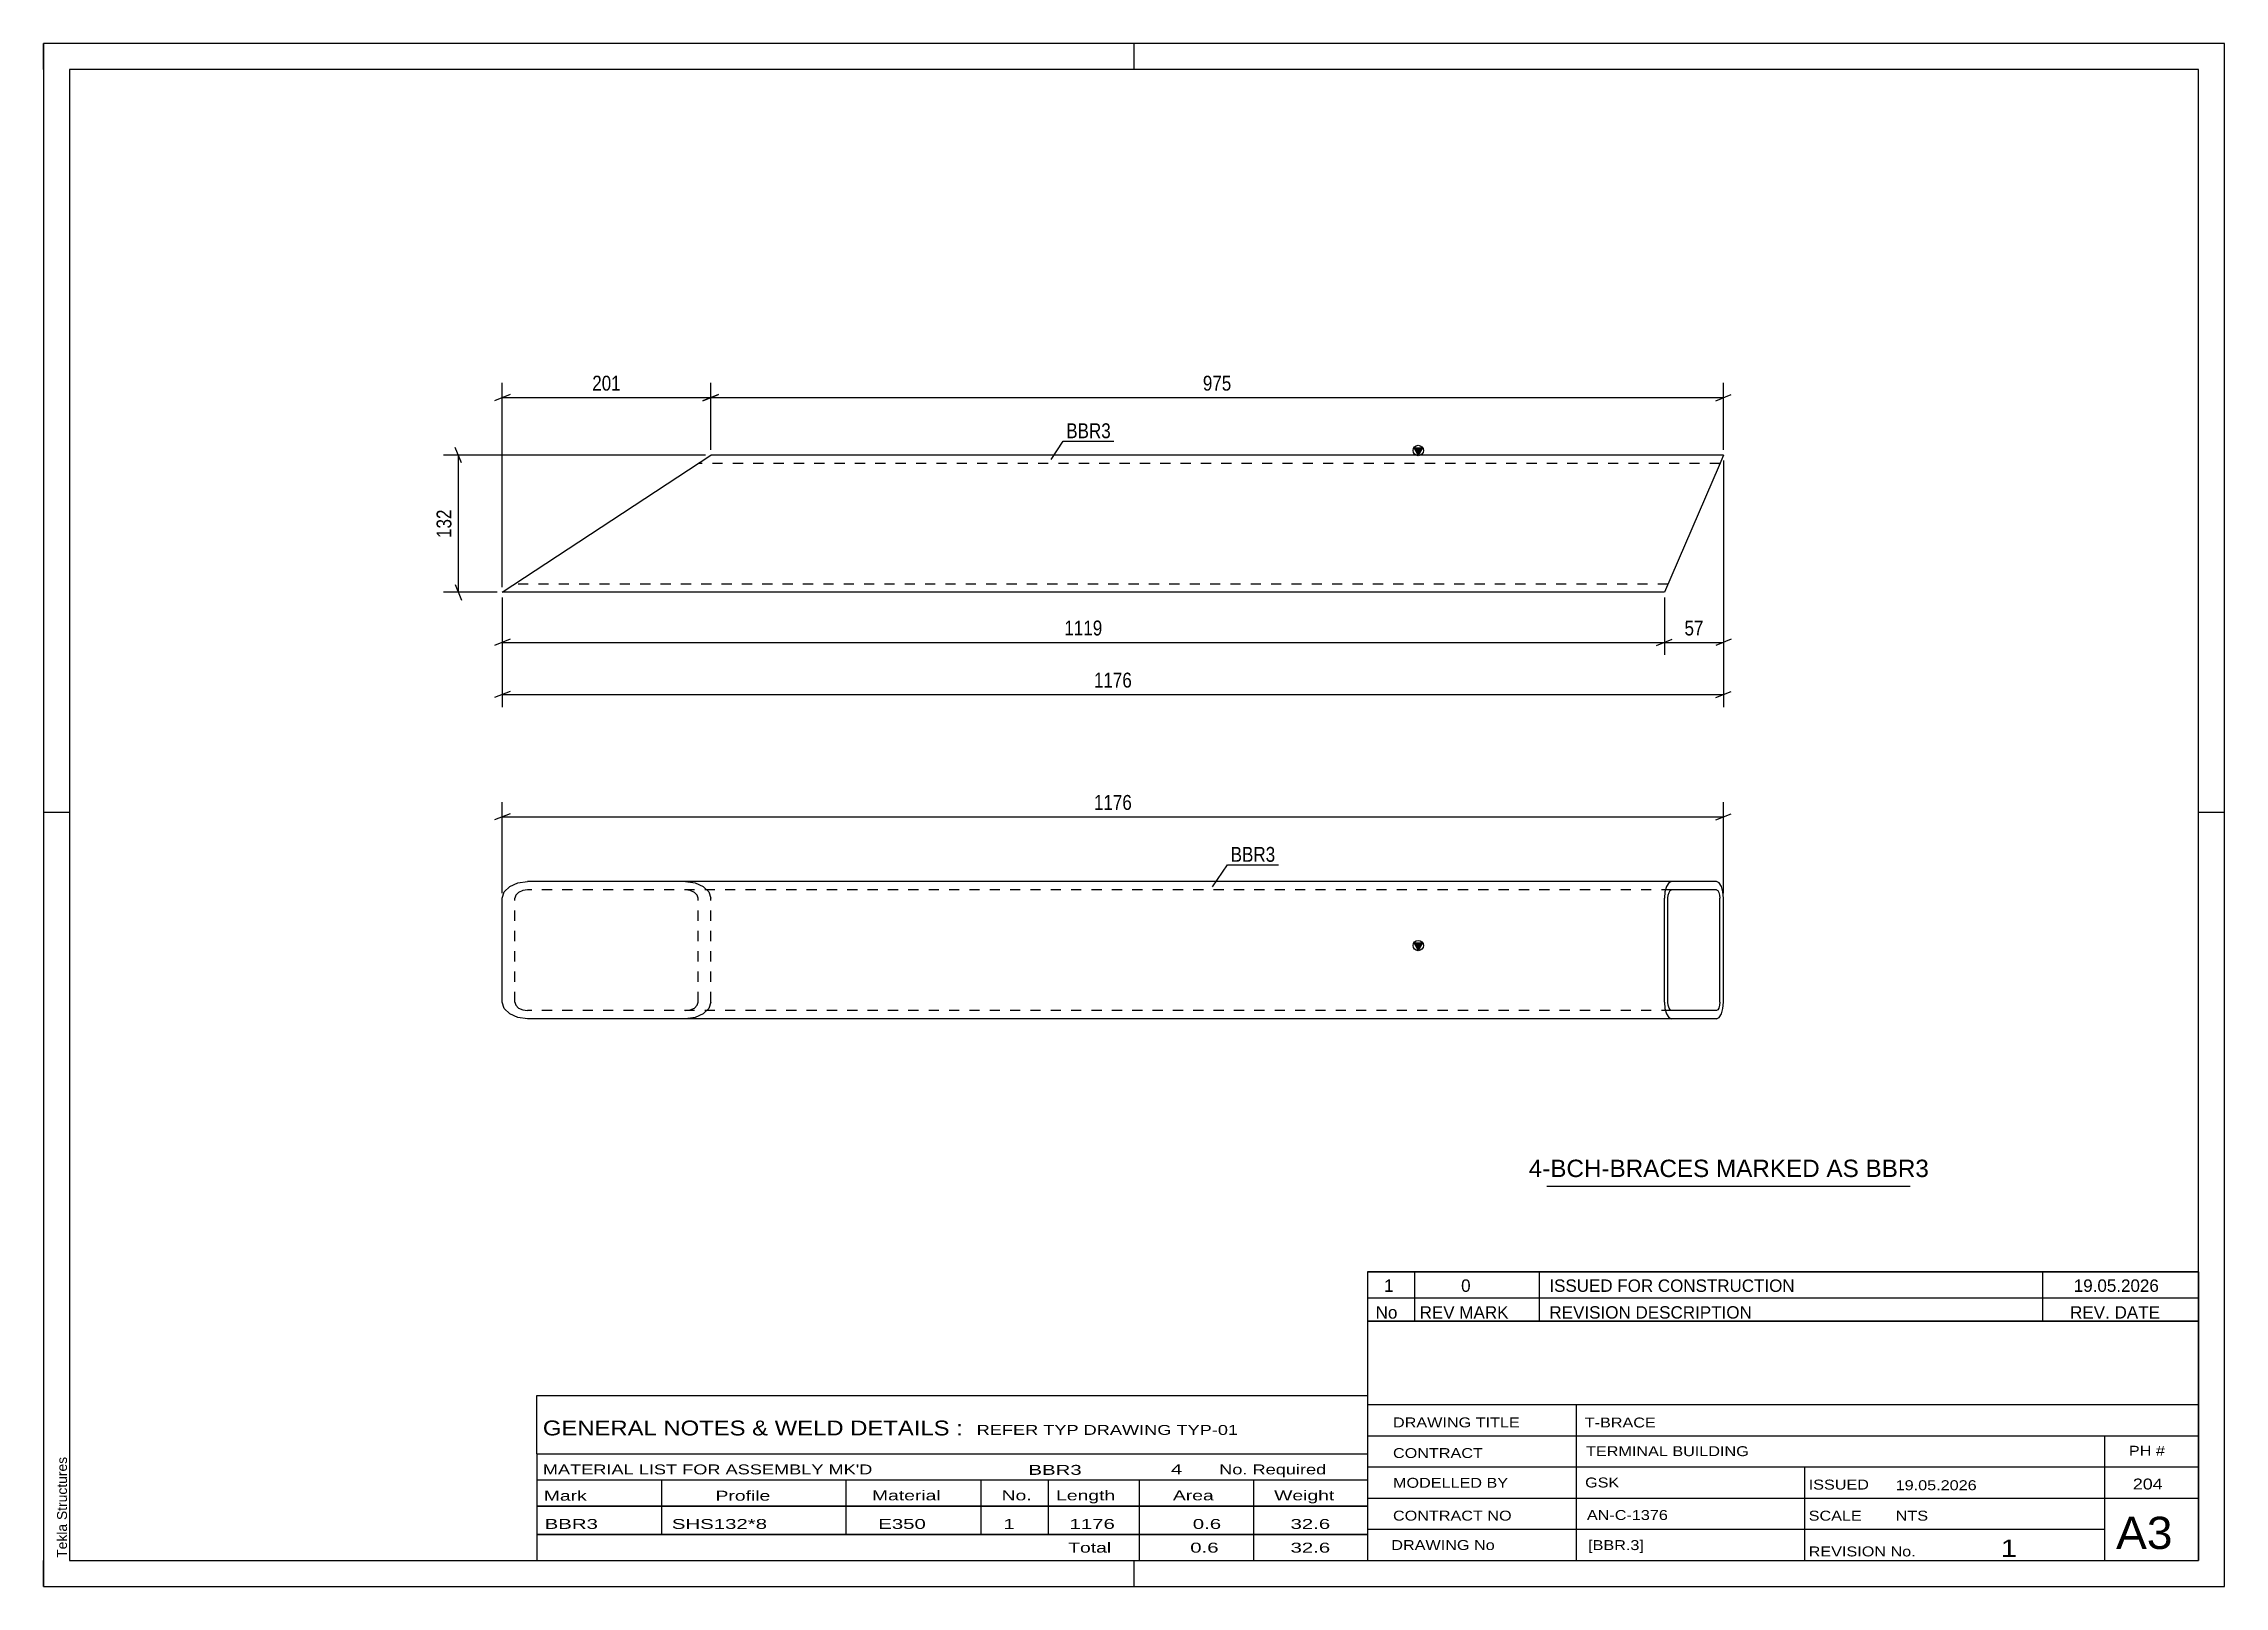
# Model space of a CAD drawing. Header units: millimetres. Extents: x 0 to 420, y 0 to 297.
import ezdxf

# ---------------------------------------------------------------- set-up
doc = ezdxf.new("R2010")
doc.units = ezdxf.units.MM
doc.linetypes.add('DXK_LINE_DOT2', pattern=[3.9198, 1.9599, -1.9599])
doc.styles.add('Arial', font='ARIAL.TTF', dxfattribs={"height": 0.2})
doc.styles.add('Arial Narrow', font='ARIALN.TTF', dxfattribs={"height": 0.2})

# ---------------------------------------------------------------- blocks, each defined once
blk = doc.blocks.new('Unknown-491737515-1161')
at = {"color": 5, "linetype": 'Continuous'}
for p, q in [((420, 297), (0, 297)), ((0, 297), (0, 0)), ((0, 292), (0, 297)), ((210, 292), (210, 297)), ((420, 0), (420, 297)), ((415, 292), (5, 292)), ((5, 292), (5, 5)), ((415, 5), (415, 292)), ((5, 149), (0, 149)), ((420, 149), (415, 149)), ((0, 0), (0, 5)), ((5, 5), (415, 5)), ((210, 0), (210, 5)), ((0, 0), (420, 0))]:
    blk.add_line(p, q, dxfattribs=at)
at = {"color": 174, "linetype": 'Continuous', "style": 'Arial'}
blk.add_text('Tekla Structures', height=1.9102, rotation=90, dxfattribs=at).set_placement((4.5, 5.5))
blk = doc.blocks.new('Unknown-491737515-2663')
at = {"color": 7, "linetype": 'Continuous'}
for p, q in [((255, 51.05), (255, 5)), ((255, 51.05), (415, 51.05)), ((415, 51), (415, 5)), ((255, 35), (415, 35)), ((295.14, 35), (295.14, 5)), ((255, 29), (415, 29)), ((397, 5.05), (397, 28.9)), ((255, 23), (415, 23)), ((339.14, 23), (339.14, 5)), ((255, 17), (415, 17)), ((255, 11), (397, 11)), ((255, 5), (415, 5))]:
    blk.add_line(p, q, dxfattribs=at)
at = {"color": 7, "style": 'Arial Narrow'}
for s, height, width, p in [('DRAWING TITLE', 1.9089, 1.425378, (259.88, 30.61)), ('T-BRACE', 1.909, 1.425378, (296.81, 30.59)), ('CONTRACT', 1.909, 1.425378, (259.88, 24.71)), ('TERMINAL BUILDING', 1.9089, 1.425378, (297.06, 25.07)), ('MODELLED BY', 1.9089, 1.425378, (259.88, 18.98)), ('GSK', 1.909, 1.425378, (296.88, 19.04)), ('ISSUED', 1.909, 1.425378, (339.94, 18.64)), ('19.05.2026', 1.909, 1.425378, (356.69, 18.52)), ('CONTRACT NO', 1.9089, 1.425378, (259.88, 12.66)), ('AN-C-1376', 1.909, 1.425378, (297.23, 12.78)), ('SCALE', 1.909, 1.425378, (339.94, 12.65)), ('A3', 6.204, 1.25, (399.14, 7.2)), ('DRAWING No', 1.909, 1.425378, (259.56, 7)), ('[BBR.3]', 1.909, 1.425378, (297.46, 6.99)), ('1', 3.34, 1.5, (376.91, 5.68)), ('REVISION No.', 1.9089, 1.425378, (339.94, 5.77))]:
    blk.add_text(s, height=height, dxfattribs=dict(at, width=width)).set_placement(p)
at = {"color": 7, "linetype": 'Continuous', "style": 'Arial Narrow'}
for s, height, width, p in [('PH #', 1.909, 1.43, (401.6, 25.15)), ('204', 2.1, 1.43, (402.37, 18.65)), ('NTS', 1.909, 1.425378, (356.7, 12.65))]:
    blk.add_text(s, height=height, dxfattribs=dict(at, width=width)).set_placement(p)
blk = doc.blocks.new('Unknown-491737515-2664')
at = {"color": 7, "linetype": 'Continuous'}
for p, q in [((95, 36.75), (255, 36.75)), ((95, 25.5), (95, 36.75)), ((255, 36.75), (255, 25.5)), ((95, 25.5), (255, 25.5)), ((95, 25.5), (95, 20.5)), ((255, 25.5), (255, 20.5)), ((95, 20.5), (255, 20.5)), ((95, 20.5), (95, 15.5)), ((119, 20.5), (119, 15.5)), ((154.5, 20.5), (154.5, 15.5)), ((180.5, 20.5), (180.5, 15.5)), ((193.5, 20.5), (193.5, 15.5)), ((211, 20.5), (211, 15.5)), ((233, 20.5), (233, 15.5)), ((255, 20.5), (255, 15.5)), ((95, 15.5), (255, 15.5)), ((95, 15.45), (95, 10.05)), ((95, 15.45), (255, 15.45)), ((119, 15.5), (119, 10)), ((154.5, 15.5), (154.5, 10)), ((180.5, 15.5), (180.5, 10)), ((193.5, 15.5), (193.5, 10)), ((211, 15.5), (211, 10)), ((233, 15.5), (233, 10)), ((255, 15.45), (255, 10.05)), ((95, 10.05), (255, 10.05)), ((95, 10), (255, 10)), ((95, 10), (95, 5)), ((211, 10), (211, 5)), ((233, 10), (233, 5)), ((255, 10), (255, 5)), ((95, 5), (255, 5))]:
    blk.add_line(p, q, dxfattribs=at)
at = {"color": 7, "style": 'Arial Narrow'}
for s, height, width, p in [('GENERAL NOTES & WELD DETAILS :', 2.8633, 1.4, (96.15, 29.06)), ('REFER TYP DRAWING TYP-01', 1.9089, 1.6, (179.7, 29.16)), ("MATERIAL LIST FOR ASSEMBLY MK'D", 1.9089, 1.6, (96.15, 21.56)), ('BBR3', 1.909, 1.794707, (189.67, 21.47)), ('4', 1.91, 1.794707, (217.08, 21.56)), ('No. Required', 1.9089, 1.6, (226.41, 21.56)), ('Mark', 1.909, 1.7, (96.34, 16.5)), ('Profile', 1.909, 1.7, (129.41, 16.5)), ('Material', 1.909, 1.7, (159.54, 16.56)), ('No.', 1.909, 1.7, (184.5, 16.56)), ('Length', 1.909, 1.7, (195, 16.56)), ('Area', 1.909, 1.7, (217.5, 16.56)), ('Weight', 1.909, 1.7, (237, 16.56))]:
    blk.add_text(s, height=height, dxfattribs=dict(at, width=width)).set_placement(p)
at = {"color": 7, "linetype": 'Continuous', "style": 'Arial Narrow'}
for s, height, width, p in [('BBR3', 1.909, 1.794707, (96.5, 11.06)), ('SHS132*8', 1.909, 1.794707, (121, 11.06)), ('E350', 1.909, 1.794707, (160.74, 11.06)), ('1', 1.91, 1.794707, (184.86, 11.06)), ('1176', 1.909, 1.794707, (197.58, 11.06)), ('0.6', 1.909, 1.794707, (221.32, 11.06)), ('32.6', 1.909, 1.794707, (240.14, 11.06)), ('Total', 1.909, 1.7, (197.33, 6.5)), ('0.6', 1.909, 1.794707, (220.83, 6.5)), ('32.6', 1.909, 1.794707, (240.14, 6.5))]:
    blk.add_text(s, height=height, dxfattribs=dict(at, width=width)).set_placement(p)
blk = doc.blocks.new('Unknown-491737515-2665')
at = {"color": 7, "linetype": 'Continuous'}
for p, q in [((255, 60.55), (415, 60.55)), ((415, 60.55), (255, 60.55)), ((255, 60.55), (255, 55.55)), ((264, 60.55), (264, 55.55)), ((288, 60.55), (288, 55.55)), ((385, 60.55), (385, 55.55)), ((415, 60.55), (415, 55.55)), ((255, 55.55), (415, 55.55)), ((255, 55.55), (255, 51.05)), ((255, 55.55), (415, 55.55)), ((264, 55.55), (264, 51.05)), ((288, 55.55), (288, 51.05)), ((385, 55.55), (385, 51.05)), ((415, 55.55), (415, 51.05)), ((415, 51.05), (255, 51.05))]:
    blk.add_line(p, q, dxfattribs=at)
at = {"color": 7, "linetype": 'Continuous', "style": 'Arial Narrow'}
for s, height, width, p in [('1', 2.39, 1.196471, (258.16, 56.7)), ('0', 2.39, 1.196471, (273, 56.7)), ('ISSUED FOR CONSTRUCTION', 2.3861, 1.196471, (290, 56.7)), ('19.05.2026', 2.386, 1.196471, (391, 56.7)), ('No', 2.386, 1.2, (256.54, 51.55)), ('REV MARK', 2.386, 1.2, (265, 51.55)), ('REVISION DESCRIPTION', 2.3861, 1.2, (290, 51.55)), ('REV. DATE', 2.386, 1.2, (390.28, 51.55))]:
    blk.add_text(s, height=height, dxfattribs=dict(at, width=width)).set_placement(p)
blk = doc.blocks.new('Unknown-491737515-2666')
at = {"color": 7, "linetype": 'Continuous'}
blk.add_line((289.5, 77.05), (359.5, 77.05), dxfattribs=at)
at = {"color": 7, "style": 'Arial'}
blk.add_text('4-BCH-BRACES MARKED AS BBR3', height=3.3428, dxfattribs=at).set_placement((286.02, 78.8))
blk = doc.blocks.new('Part-491737515-1708 - 1702')
at = {"linetype": 'Continuous'}
blk.add_hatch(color=2, dxfattribs=at).paths.add_polyline_path([(264.74, 122.47), (263.94, 123.87), (265.54, 123.87)])
at = {"color": 2, "linetype": 'Continuous'}
for p, q in [((88.71, 133.7), (89.76, 134.74)), ((89.76, 134.74), (91.34, 135.43)), ((91.34, 135.43), (93.2, 135.67)), ((322.16, 135.67), (93.2, 135.67)), ((312.56, 134.74), (312.26, 133.7)), ((313, 135.43), (312.56, 134.74)), ((313.53, 135.67), (313, 135.43)), ((322.68, 135.43), (322.16, 135.67)), ((323.13, 134.74), (322.68, 135.43)), ((323.43, 133.7), (323.13, 134.74)), ((88.34, 132.47), (88.71, 133.7)), ((88.34, 112.47), (88.34, 132.47)), ((312.26, 133.7), (312.15, 132.47)), ((312.15, 112.47), (312.15, 132.47)), ((312.84, 132.47), (312.89, 133.09)), ((312.84, 112.47), (312.84, 132.47)), ((312.89, 133.09), (313.04, 133.61)), ((313.04, 133.61), (313.27, 133.95)), ((313.27, 133.95), (313.53, 134.07)), ((322.16, 134.07), (313.53, 134.07)), ((322.16, 134.07), (322.42, 133.95)), ((322.42, 133.95), (322.64, 133.61)), ((322.64, 133.61), (322.79, 133.09)), ((322.79, 133.09), (322.85, 132.47)), ((322.85, 112.47), (322.85, 132.47)), ((323.54, 132.47), (323.43, 133.7)), ((323.54, 112.47), (323.54, 132.47)), ((264.74, 122.47), (263.94, 123.87)), ((263.94, 123.87), (265.54, 123.87)), ((265.54, 123.87), (264.74, 122.47)), ((88.71, 111.25), (88.34, 112.47)), ((89.76, 110.21), (88.71, 111.25)), ((91.34, 109.52), (89.76, 110.21)), ((93.2, 109.27), (91.34, 109.52)), ((322.16, 109.27), (93.2, 109.27)), ((312.15, 112.47), (312.26, 111.25)), ((312.26, 111.25), (312.56, 110.21)), ((312.56, 110.21), (313, 109.52)), ((312.89, 111.86), (312.84, 112.47)), ((313.04, 111.34), (312.89, 111.86)), ((313, 109.52), (313.53, 109.27)), ((313.27, 111), (313.04, 111.34)), ((313.53, 110.87), (313.27, 111)), ((322.16, 110.87), (313.53, 110.87)), ((322.42, 111), (322.16, 110.87)), ((322.16, 109.27), (322.68, 109.52)), ((322.64, 111.34), (322.42, 111)), ((322.79, 111.86), (322.64, 111.34)), ((322.68, 109.52), (323.13, 110.21)), ((322.85, 112.47), (322.79, 111.86)), ((323.13, 110.21), (323.43, 111.25)), ((323.43, 111.25), (323.54, 112.47))]:
    blk.add_line(p, q, dxfattribs=at)
at = {"color": 7, "linetype": 'DXK_LINE_DOT2'}
for p, q in [((123.61, 135.67), (125.47, 135.43)), ((125.47, 135.43), (127.05, 134.74)), ((127.05, 134.74), (128.1, 133.7)), ((90.96, 133.09), (90.77, 132.47)), ((90.77, 112.47), (90.77, 132.47)), ((91.48, 133.61), (90.96, 133.09)), ((92.27, 133.95), (91.48, 133.61)), ((93.2, 134.07), (92.27, 133.95)), ((313.53, 134.07), (93.2, 134.07)), ((124.54, 133.95), (123.61, 134.07)), ((125.33, 133.61), (124.54, 133.95)), ((125.86, 133.09), (125.33, 133.61)), ((126.04, 132.47), (125.86, 133.09)), ((126.04, 112.47), (126.04, 132.47)), ((128.1, 133.7), (128.47, 132.47)), ((128.47, 112.47), (128.47, 132.47)), ((90.77, 112.47), (90.96, 111.86)), ((90.96, 111.86), (91.48, 111.34)), ((91.48, 111.34), (92.27, 111)), ((92.27, 111), (93.2, 110.87)), ((313.53, 110.87), (93.2, 110.87)), ((123.61, 110.87), (124.54, 111)), ((125.47, 109.52), (123.61, 109.27)), ((124.54, 111), (125.33, 111.34)), ((125.33, 111.34), (125.86, 111.86)), ((127.05, 110.21), (125.47, 109.52)), ((125.86, 111.86), (126.04, 112.47)), ((128.1, 111.25), (127.05, 110.21)), ((128.47, 112.47), (128.1, 111.25))]:
    blk.add_line(p, q, dxfattribs=at)
at = {"color": 2, "linetype": 'Continuous'}
blk.add_circle((264.74, 123.37), 1, dxfattribs=at)
blk = doc.blocks.new('Part-491737515-1267 - 1249')
at = {"linetype": 'Continuous'}
blk.add_hatch(color=2, dxfattribs=at).paths.add_polyline_path([(264.74, 217.77), (263.94, 219.17), (265.54, 219.17)])
at = {"color": 2, "linetype": 'Continuous'}
for p, q in [((264.74, 217.77), (263.94, 219.17)), ((263.94, 219.17), (265.54, 219.17)), ((265.54, 219.17), (264.74, 217.77)), ((88.34, 191.37), (128.47, 217.77)), ((323.54, 217.77), (128.47, 217.77)), ((322.68, 215.79), (312.15, 191.37)), ((323.54, 217.77), (322.68, 215.79)), ((312.15, 191.37), (88.34, 191.37))]:
    blk.add_line(p, q, dxfattribs=at)
at = {"color": 7, "linetype": 'DXK_LINE_DOT2'}
for p, q in [((322.85, 216.17), (126.04, 216.17)), ((322.79, 216.05), (322.85, 216.17)), ((312.84, 192.97), (90.77, 192.97))]:
    blk.add_line(p, q, dxfattribs=at)
at = {"color": 2, "linetype": 'Continuous'}
blk.add_circle((264.74, 218.67), 1, dxfattribs=at)
blk = doc.blocks.new('StraightDimension-491737515-1710 - 1702')
at = {"color": 7, "linetype": 'Continuous'}
for p, q in [((89.84, 148.74), (86.84, 147.54)), ((88.34, 133.47), (88.34, 150.99)), ((88.34, 148.14), (323.54, 148.14)), ((322.04, 147.54), (325.04, 148.74)), ((323.54, 133.47), (323.54, 150.99))]:
    blk.add_line(p, q, dxfattribs=at)
at = {"color": 0}
blk.add_wipeout([(210.19, 148.89), (210.19, 153.09), (201.68, 153.09), (201.68, 148.89)], dxfattribs=at)
at = {"color": 3, "style": 'Arial Narrow'}
blk.add_text('1176', height=2.863, dxfattribs=at).set_placement((202.28, 149.49))
blk = doc.blocks.new('StraightDimension-491737515-1269 - 1249')
at = {"color": 7, "linetype": 'Continuous'}
for p, q in [((128.47, 218.77), (128.47, 231.7)), ((323.54, 218.77), (323.54, 231.7)), ((129.97, 229.45), (126.97, 228.25)), ((128.47, 228.85), (323.54, 228.85)), ((322.04, 228.25), (325.04, 229.45))]:
    blk.add_line(p, q, dxfattribs=at)
at = {"color": 0}
blk.add_wipeout([(229.35, 229.6), (229.35, 233.8), (222.66, 233.8), (222.66, 229.6)], dxfattribs=at)
at = {"color": 3, "style": 'Arial Narrow'}
blk.add_text('975', height=2.863, dxfattribs=at).set_placement((223.26, 230.2))
blk = doc.blocks.new('StraightDimension-491737515-1298 - 1249')
at = {"color": 7, "linetype": 'Continuous'}
for p, q in [((88.34, 192.37), (88.34, 231.7)), ((128.47, 218.77), (128.47, 231.7)), ((89.84, 229.45), (86.84, 228.25)), ((88.34, 228.85), (128.47, 228.85)), ((126.97, 228.25), (129.97, 229.45))]:
    blk.add_line(p, q, dxfattribs=at)
at = {"color": 0}
blk.add_wipeout([(111.75, 229.6), (111.75, 233.8), (105.06, 233.8), (105.06, 229.6)], dxfattribs=at)
at = {"color": 3, "style": 'Arial Narrow'}
blk.add_text('201', height=2.863, dxfattribs=at).set_placement((105.66, 230.2))
blk = doc.blocks.new('StraightDimension-491737515-1508 - 1249')
at = {"color": 7, "linetype": 'Continuous'}
for p, q in [((323.54, 216.77), (323.54, 169.29)), ((88.34, 190.37), (88.34, 169.29)), ((89.84, 172.29), (86.84, 171.09)), ((322.04, 171.09), (325.04, 172.29)), ((88.34, 171.69), (323.54, 171.69))]:
    blk.add_line(p, q, dxfattribs=at)
at = {"color": 0}
blk.add_wipeout([(210.19, 172.44), (210.19, 176.64), (201.68, 176.64), (201.68, 172.44)], dxfattribs=at)
at = {"color": 3, "style": 'Arial Narrow'}
blk.add_text('1176', height=2.863, dxfattribs=at).set_placement((202.28, 173.04))
blk = doc.blocks.new('StraightDimension-491737515-2051 - 1249')
at = {"color": 7, "linetype": 'Continuous'}
for p, q in [((80.49, 216.27), (79.29, 219.27)), ((127.47, 217.77), (77.04, 217.77)), ((79.89, 191.37), (79.89, 217.77)), ((87.34, 191.37), (77.04, 191.37)), ((79.29, 192.87), (80.49, 189.87))]:
    blk.add_line(p, q, dxfattribs=at)
at = {"color": 0}
blk.add_wipeout([(79.14, 207.91), (74.94, 207.91), (74.94, 201.23), (79.14, 201.23)], dxfattribs=at)
at = {"color": 3, "style": 'Arial Narrow'}
blk.add_text('132', height=2.863, rotation=90.0002, dxfattribs=at).set_placement((78.54, 201.83))
blk = doc.blocks.new('StraightDimension-491737515-2449 - 1249')
at = {"color": 7, "linetype": 'Continuous'}
for p, q in [((323.54, 216.77), (323.54, 179.32)), ((312.15, 190.37), (312.15, 179.32)), ((310.65, 181.12), (313.65, 182.32)), ((312.15, 181.72), (323.54, 181.72)), ((325.04, 182.32), (322.04, 181.12))]:
    blk.add_line(p, q, dxfattribs=at)
at = {"color": 0}
blk.add_wipeout([(320.27, 182.47), (320.27, 186.67), (315.42, 186.67), (315.42, 182.47)], dxfattribs=at)
at = {"color": 3, "style": 'Arial Narrow'}
blk.add_text('57', height=2.863, dxfattribs=at).set_placement((316.02, 183.07))
blk = doc.blocks.new('StraightDimension-491737515-2450 - 1249')
at = {"color": 7, "linetype": 'Continuous'}
for p, q in [((88.34, 190.37), (88.34, 179.32)), ((312.15, 190.37), (312.15, 179.32)), ((89.84, 182.32), (86.84, 181.12)), ((88.34, 181.72), (312.15, 181.72)), ((310.65, 181.12), (313.65, 182.32))]:
    blk.add_line(p, q, dxfattribs=at)
at = {"color": 0}
blk.add_wipeout([(204.5, 182.47), (204.5, 186.67), (195.99, 186.67), (195.99, 182.47)], dxfattribs=at)
at = {"color": 3, "style": 'Arial Narrow'}
blk.add_text('1119', height=2.863, dxfattribs=at).set_placement((196.59, 183.07))
blk = doc.blocks.new('Mark-491737515-1704 - 1702')
at = {"color": 0}
blk.add_wipeout([(237.21, 139.49), (237.21, 142.49), (228.62, 142.49), (228.62, 139.49)], dxfattribs=at)
blk.add_wipeout([(237.21, 139.49), (237.21, 142.49), (228.62, 142.49), (228.62, 139.49)], dxfattribs=at)
at = {"color": 30, "linetype": 'Continuous'}
for p, q in [((225.13, 134.66), (228.02, 138.89)), ((228.02, 138.89), (237.81, 138.89))]:
    blk.add_line(p, q, dxfattribs=at)
at = {"color": 3, "style": 'Arial Narrow'}
blk.add_text('BBR3', height=2.863, dxfattribs=at).set_placement((228.62, 139.49))
blk = doc.blocks.new('Mark-491737515-1262 - 1249')
at = {"color": 0}
blk.add_wipeout([(205.53, 221.04), (205.53, 224.04), (196.95, 224.04), (196.95, 221.04)], dxfattribs=at)
blk.add_wipeout([(205.53, 221.04), (205.53, 224.04), (196.95, 224.04), (196.95, 221.04)], dxfattribs=at)
at = {"color": 30, "linetype": 'Continuous'}
for p, q in [((194.02, 216.97), (196.35, 220.44)), ((196.35, 220.44), (206.13, 220.44))]:
    blk.add_line(p, q, dxfattribs=at)
at = {"color": 3, "style": 'Arial Narrow'}
blk.add_text('BBR3', height=2.863, dxfattribs=at).set_placement((196.95, 221.04))

msp = doc.modelspace()

# ---------------------------------------------------------------- block references
for name in ['Unknown-491737515-1161', 'Part-491737515-1267 - 1249', 'Part-491737515-1708 - 1702', 'Unknown-491737515-2666', 'Unknown-491737515-2665', 'Unknown-491737515-2663', 'Unknown-491737515-2664']:
    msp.add_blockref(name, (0, 0))

# ---------------------------------------------------------------- next in the draw order: block references
for name in ['StraightDimension-491737515-1269 - 1249', 'StraightDimension-491737515-1710 - 1702']:
    msp.add_blockref(name, (0, 0))

# ---------------------------------------------------------------- next in the draw order: block references
for name in ['StraightDimension-491737515-1298 - 1249', 'Mark-491737515-1704 - 1702']:
    msp.add_blockref(name, (0, 0))

# ---------------------------------------------------------------- next in the draw order: block references
msp.add_blockref('StraightDimension-491737515-1508 - 1249', (0, 0))

# ---------------------------------------------------------------- next in the draw order: block references
for name in ['Mark-491737515-1262 - 1249', 'StraightDimension-491737515-2051 - 1249', 'StraightDimension-491737515-2449 - 1249']:
    msp.add_blockref(name, (0, 0))

# ---------------------------------------------------------------- next in the draw order: block references
msp.add_blockref('StraightDimension-491737515-2450 - 1249', (0, 0))

doc.saveas('drawing.dxf')
